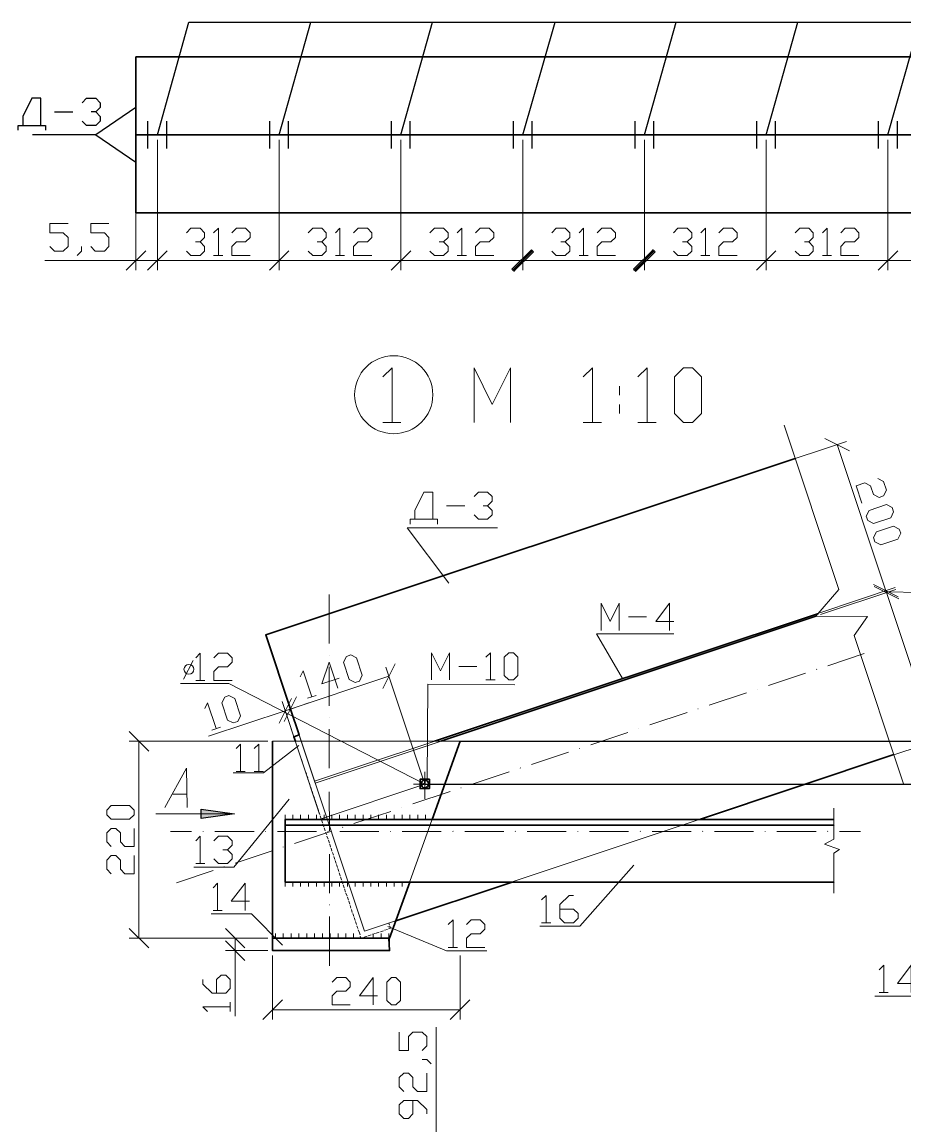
# Model space of a CAD drawing. Header units: millimetres. Extents: x -258556 to -95372, y 16759 to 83874.
# Drawn here: x -128688.6 to -128575.9, y 41573.7 to 41714.7 of the extents above; entities that cross this region are included whole.
import ezdxf

# ---------------------------------------------------------------- set-up
doc = ezdxf.new("R2010")
doc.units = ezdxf.units.MM
doc.header["$LTSCALE"] = 0.5
doc.layers.add('ТОНКИЕе', color=7, linetype='Continuous', lineweight=25)

msp = doc.modelspace()

# ---------------------------------------------------------------- hatches: boundary and pattern name
at = {"true_color": 0x000007}
h = msp.add_hatch(color=7, dxfattribs=at)
h.paths.add_polyline_path([(-128623.283, 41685.326), (-128623.541, 41685.584), (-128625.796, 41682.83)])
h.paths.add_polyline_path([(-128623.541, 41685.584), (-128625.796, 41682.83), (-128626.054, 41683.106)])
h = msp.add_hatch(color=7, dxfattribs=at)
h.paths.add_polyline_path([(-128610.496, 41683.106), (-128610.238, 41682.83), (-128608.018, 41685.584)])
h.paths.add_polyline_path([(-128610.238, 41682.83), (-128608.018, 41685.584), (-128607.743, 41685.326)])
msp.add_hatch(color=7, dxfattribs=at).paths.add_polyline_path([(-128661.472, 41613.561), (-128665.722, 41612.959), (-128665.722, 41614.146)])

# ---------------------------------------------------------------- linework, layer by layer
at = {"color": 7, "linetype": 'Continuous', "lineweight": 25, "true_color": 0x000007}
for points in [[(-128671.298, 41700.264), (-128667.271, 41714.651), (-128449.499, 41714.651)], [(-128655.775, 41700.264), (-128651.714, 41714.651), (-128651.714, 41714.651)], [(-128640.218, 41700.264), (-128636.156, 41714.651), (-128636.156, 41714.651)], [(-128624.66, 41700.264), (-128620.53, 41714.651), (-128620.53, 41714.651)], [(-128609.119, 41700.264), (-128605.058, 41714.651), (-128605.058, 41714.651)], [(-128593.562, 41700.264), (-128589.535, 41714.651), (-128589.535, 41714.651)], [(-128578.039, 41700.264), (-128573.977, 41714.651), (-128573.977, 41714.651)], [(-128689.076, 41700.849), (-128689.076, 41701.451), (-128686.168, 41701.451), (-128686.168, 41704.928), (-128687.338, 41704.928), (-128688.474, 41702.587), (-128688.474, 41701.451), (-128685.583, 41701.451), (-128685.583, 41700.849)], [(-128680.919, 41704.36), (-128680.351, 41704.928), (-128679.181, 41704.928), (-128678.613, 41704.36), (-128678.613, 41703.757), (-128679.181, 41703.189), (-128679.766, 41703.189)], [(-128684.429, 41703.189), (-128682.089, 41703.189), (-128682.089, 41703.189)], [(-128679.181, 41703.189), (-128678.613, 41702.587), (-128678.613, 41702.019), (-128679.181, 41701.451), (-128680.351, 41701.451), (-128680.919, 41702.019)], [(-128674.052, 41703.757), (-128679.181, 41700.264), (-128674.052, 41696.753)], [(-128672.503, 41698.491), (-128672.503, 41702.002), (-128672.503, 41702.002)], [(-128670.111, 41698.491), (-128670.111, 41702.002), (-128670.111, 41702.002)], [(-128656.963, 41698.491), (-128656.963, 41702.002), (-128656.963, 41702.002)], [(-128654.553, 41698.491), (-128654.553, 41702.002), (-128654.553, 41702.002)], [(-128641.405, 41698.491), (-128641.405, 41702.002), (-128641.405, 41702.002)], [(-128639.013, 41698.491), (-128639.013, 41702.002), (-128639.013, 41702.002)], [(-128625.847, 41698.491), (-128625.847, 41702.002), (-128625.847, 41702.002)], [(-128623.472, 41698.491), (-128623.472, 41702.002), (-128623.472, 41702.002)], [(-128610.307, 41698.491), (-128610.307, 41702.002), (-128610.307, 41702.002)], [(-128607.932, 41698.491), (-128607.932, 41702.002), (-128607.932, 41702.002)], [(-128594.767, 41698.491), (-128594.767, 41702.002), (-128594.767, 41702.002)], [(-128592.374, 41698.491), (-128592.374, 41702.002), (-128592.374, 41702.002)], [(-128579.226, 41698.491), (-128579.226, 41702.002), (-128579.226, 41702.002)], [(-128576.817, 41698.491), (-128576.817, 41702.002), (-128576.817, 41702.002)], [(-128679.181, 41700.264), (-128687.252, 41700.264), (-128687.252, 41700.264)], [(-128672.503, 41700.264), (-128670.111, 41700.264), (-128670.111, 41700.264)], [(-128656.963, 41700.264), (-128654.553, 41700.264), (-128654.553, 41700.264)], [(-128641.405, 41700.264), (-128639.013, 41700.264), (-128639.013, 41700.264)], [(-128623.472, 41700.264), (-128625.847, 41700.264), (-128625.847, 41700.264)], [(-128607.932, 41700.264), (-128610.307, 41700.264), (-128610.307, 41700.264)], [(-128592.374, 41700.264), (-128594.767, 41700.264), (-128594.767, 41700.264)], [(-128579.226, 41700.264), (-128576.817, 41700.264), (-128576.817, 41700.264)]]:
    msp.add_lwpolyline(points, dxfattribs=at)
at = {"color": 7, "linetype": 'Continuous', "lineweight": 20, "true_color": 0x000007}
for points in [[(-128674.052, 41710.211), (-128449.189, 41710.211), (-128449.189, 41710.211)], [(-128640.218, 41700.264), (-128655.775, 41700.264), (-128671.298, 41700.264), (-128674.052, 41700.264), (-128669.56, 41700.264)], [(-128674.052, 41699.627), (-128674.052, 41682.968), (-128674.052, 41682.968)], [(-128671.298, 41699.627), (-128671.298, 41682.968), (-128671.298, 41682.968)], [(-128671.298, 41699.627), (-128671.298, 41682.968), (-128671.298, 41682.968)], [(-128655.775, 41699.627), (-128655.775, 41682.968), (-128655.775, 41682.968)], [(-128655.775, 41699.627), (-128655.775, 41682.968), (-128655.775, 41682.968)], [(-128640.218, 41699.627), (-128640.218, 41682.968), (-128640.218, 41682.968)], [(-128640.218, 41699.627), (-128640.218, 41682.968), (-128640.218, 41682.968)], [(-128624.66, 41699.627), (-128624.66, 41682.968), (-128624.66, 41682.968)], [(-128624.66, 41699.627), (-128624.66, 41682.968), (-128624.66, 41682.968)], [(-128609.119, 41699.627), (-128609.119, 41682.968), (-128609.119, 41682.968)], [(-128609.119, 41699.627), (-128609.119, 41682.968), (-128609.119, 41682.968)], [(-128593.562, 41699.627), (-128593.562, 41682.968), (-128593.562, 41682.968)], [(-128593.562, 41699.627), (-128593.562, 41682.968), (-128593.562, 41682.968)], [(-128578.039, 41699.627), (-128578.039, 41682.968), (-128578.039, 41682.968)], [(-128578.039, 41699.627), (-128578.039, 41682.968), (-128578.039, 41682.968)], [(-128685.049, 41686.014), (-128684.447, 41685.412), (-128683.311, 41685.412), (-128682.709, 41686.014), (-128682.709, 41687.15), (-128683.311, 41687.752), (-128685.049, 41687.752), (-128685.049, 41688.923), (-128682.709, 41688.923)], [(-128679.8, 41686.014), (-128679.232, 41685.412), (-128678.062, 41685.412), (-128677.494, 41686.014), (-128677.494, 41687.15), (-128678.062, 41687.752), (-128679.8, 41687.752), (-128679.8, 41688.923), (-128677.494, 41688.923)], [(-128667.598, 41687.752), (-128667.03, 41688.32), (-128665.86, 41688.32), (-128665.292, 41687.752), (-128665.292, 41687.15), (-128665.86, 41686.582), (-128666.428, 41686.582)], [(-128664.122, 41687.752), (-128663.52, 41688.32), (-128663.52, 41684.844)], [(-128661.781, 41687.752), (-128661.213, 41688.32), (-128660.043, 41688.32), (-128659.475, 41687.752), (-128659.475, 41687.15), (-128660.043, 41686.582), (-128661.213, 41686.582), (-128661.781, 41686.014), (-128661.781, 41684.844), (-128659.475, 41684.844)], [(-128652.041, 41687.752), (-128651.473, 41688.32), (-128650.302, 41688.32), (-128649.735, 41687.752), (-128649.735, 41687.15), (-128650.302, 41686.582), (-128650.905, 41686.582)], [(-128648.564, 41687.752), (-128647.996, 41688.32), (-128647.996, 41684.844)], [(-128646.258, 41687.752), (-128645.656, 41688.32), (-128644.486, 41688.32), (-128643.918, 41687.752), (-128643.918, 41687.15), (-128644.486, 41686.582), (-128645.656, 41686.582), (-128646.258, 41686.014), (-128646.258, 41684.844), (-128643.918, 41684.844)], [(-128636.517, 41687.752), (-128635.915, 41688.32), (-128634.762, 41688.32), (-128634.177, 41687.752), (-128634.177, 41687.15), (-128634.762, 41686.582), (-128635.347, 41686.582)], [(-128633.007, 41687.752), (-128632.439, 41688.32), (-128632.439, 41684.844)], [(-128630.701, 41687.752), (-128630.098, 41688.32), (-128628.962, 41688.32), (-128628.36, 41687.752), (-128628.36, 41687.15), (-128628.962, 41686.582), (-128630.098, 41686.582), (-128630.701, 41686.014), (-128630.701, 41684.844), (-128628.36, 41684.844)], [(-128620.96, 41687.752), (-128620.375, 41688.32), (-128619.222, 41688.32), (-128618.636, 41687.752), (-128618.636, 41687.15), (-128619.222, 41686.582), (-128619.79, 41686.582)], [(-128617.466, 41687.752), (-128616.881, 41688.32), (-128616.881, 41684.844)], [(-128615.143, 41687.752), (-128614.575, 41688.32), (-128613.405, 41688.32), (-128612.82, 41687.752), (-128612.82, 41687.15), (-128613.405, 41686.582), (-128614.575, 41686.582), (-128615.143, 41686.014), (-128615.143, 41684.844), (-128612.82, 41684.844)], [(-128605.419, 41687.752), (-128604.834, 41688.32), (-128603.664, 41688.32), (-128603.079, 41687.752), (-128603.079, 41687.15), (-128603.664, 41686.582), (-128604.249, 41686.582)], [(-128601.926, 41687.752), (-128601.341, 41688.32), (-128601.341, 41684.844)], [(-128599.602, 41687.752), (-128599.017, 41688.32), (-128597.864, 41688.32), (-128597.279, 41687.752), (-128597.279, 41687.15), (-128597.864, 41686.582), (-128599.017, 41686.582), (-128599.602, 41686.014), (-128599.602, 41684.844), (-128597.279, 41684.844)], [(-128589.862, 41687.752), (-128589.294, 41688.32), (-128588.124, 41688.32), (-128587.556, 41687.752), (-128587.556, 41687.15), (-128588.124, 41686.582), (-128588.691, 41686.582)], [(-128586.385, 41687.752), (-128585.783, 41688.32), (-128585.783, 41684.844)], [(-128584.045, 41687.752), (-128583.477, 41688.32), (-128582.307, 41688.32), (-128581.739, 41687.752), (-128581.739, 41687.15), (-128582.307, 41686.582), (-128583.477, 41686.582), (-128584.045, 41686.014), (-128584.045, 41684.844), (-128581.739, 41684.844)], [(-128680.97, 41686.014), (-128680.97, 41685.412), (-128681.538, 41684.844)], [(-128665.86, 41686.582), (-128665.292, 41686.014), (-128665.292, 41685.412), (-128665.86, 41684.844), (-128667.03, 41684.844), (-128667.598, 41685.412)], [(-128650.302, 41686.582), (-128649.735, 41686.014), (-128649.735, 41685.412), (-128650.302, 41684.844), (-128651.473, 41684.844), (-128652.041, 41685.412)], [(-128634.762, 41686.582), (-128634.177, 41686.014), (-128634.177, 41685.412), (-128634.762, 41684.844), (-128635.915, 41684.844), (-128636.517, 41685.412)], [(-128619.222, 41686.582), (-128618.636, 41686.014), (-128618.636, 41685.412), (-128619.222, 41684.844), (-128620.375, 41684.844), (-128620.96, 41685.412)], [(-128603.664, 41686.582), (-128603.079, 41686.014), (-128603.079, 41685.412), (-128603.664, 41684.844), (-128604.834, 41684.844), (-128605.419, 41685.412)], [(-128588.124, 41686.582), (-128587.556, 41686.014), (-128587.556, 41685.412), (-128588.124, 41684.844), (-128589.294, 41684.844), (-128589.862, 41685.412)], [(-128672.796, 41685.463), (-128675.291, 41682.968), (-128675.291, 41682.968)], [(-128672.555, 41682.968), (-128670.059, 41685.463), (-128670.059, 41685.463)], [(-128670.059, 41685.463), (-128672.555, 41682.968), (-128672.555, 41682.968)], [(-128664.122, 41684.844), (-128662.952, 41684.844), (-128662.952, 41684.844)], [(-128656.997, 41682.968), (-128654.519, 41685.463), (-128654.519, 41685.463)], [(-128654.519, 41685.463), (-128656.997, 41682.968), (-128656.997, 41682.968)], [(-128648.564, 41684.844), (-128647.394, 41684.844), (-128647.394, 41684.844)], [(-128641.457, 41682.968), (-128638.961, 41685.463), (-128638.961, 41685.463)], [(-128638.961, 41685.463), (-128641.457, 41682.968), (-128641.457, 41682.968)], [(-128633.007, 41684.844), (-128631.854, 41684.844), (-128631.854, 41684.844)], [(-128625.916, 41682.968), (-128623.404, 41685.463), (-128623.404, 41685.463)], [(-128617.466, 41684.844), (-128616.313, 41684.844), (-128616.313, 41684.844)], [(-128607.88, 41685.463), (-128610.376, 41682.968), (-128610.376, 41682.968)], [(-128601.926, 41684.844), (-128600.773, 41684.844), (-128600.773, 41684.844)], [(-128594.818, 41682.968), (-128592.323, 41685.463), (-128592.323, 41685.463)], [(-128592.323, 41685.463), (-128594.818, 41682.968), (-128594.818, 41682.968)], [(-128586.385, 41684.844), (-128585.215, 41684.844), (-128585.215, 41684.844)], [(-128576.782, 41685.463), (-128579.261, 41682.968), (-128579.261, 41682.968)], [(-128579.261, 41682.968), (-128576.782, 41685.463), (-128576.782, 41685.463)], [(-128671.298, 41684.224), (-128674.052, 41684.224), (-128685.669, 41684.224)], [(-128671.298, 41684.224), (-128655.775, 41684.224), (-128655.775, 41684.224)], [(-128655.775, 41684.224), (-128640.218, 41684.224), (-128640.218, 41684.224)], [(-128624.66, 41684.224), (-128640.218, 41684.224), (-128640.218, 41684.224)], [(-128609.119, 41684.224), (-128624.66, 41684.224), (-128624.66, 41684.224)], [(-128609.119, 41684.224), (-128593.562, 41684.224), (-128593.562, 41684.224)], [(-128593.562, 41684.224), (-128578.039, 41684.224), (-128578.039, 41684.224)], [(-128562.481, 41684.224), (-128578.039, 41684.224), (-128578.039, 41684.224)], [(-128592.942, 41657.893), (-128583.322, 41661.112), (-128583.322, 41661.112)], [(-128582.926, 41659.924), (-128586.076, 41661.49), (-128586.076, 41661.49)], [(-128578.28, 41642.043), (-128584.51, 41660.716), (-128584.51, 41660.716)], [(-128579.329, 41656.362), (-128578.607, 41655.983), (-128578.228, 41654.882), (-128578.607, 41654.159), (-128579.157, 41653.952), (-128579.88, 41654.331), (-128580.259, 41655.432), (-128580.981, 41655.811), (-128582.083, 41655.432), (-128581.36, 41653.229)], [(-128586.712, 41639.221), (-128577.109, 41642.439), (-128577.109, 41642.439)], [(-128586.644, 41638.997), (-128577.023, 41642.198), (-128577.023, 41642.198)], [(-128579.863, 41642.835), (-128576.713, 41641.251), (-128576.713, 41641.251)], [(-128576.627, 41641.011), (-128579.777, 41642.594), (-128579.777, 41642.594)], [(-128578.28, 41642.043), (-128578.211, 41641.802), (-128578.211, 41641.802)], [(-128578.245, 41641.923), (-128573.891, 41641.802), (-128573.891, 41641.802)], [(-128578.211, 41641.802), (-128571.912, 41622.889), (-128571.912, 41622.889)], [(-128656.584, 41622.837), (-128632.662, 41622.837), (-128632.662, 41622.837)], [(-128580.345, 41620.083), (-128570.724, 41623.284), (-128570.724, 41623.284)]]:
    msp.add_lwpolyline(points, dxfattribs=at)
at = {"color": 7, "linetype": 'Continuous', "lineweight": 35, "true_color": 0x000007}
for points in [[(-128449.189, 41710.211), (-128674.052, 41710.211), (-128674.052, 41690.282), (-128449.189, 41690.282)], [(-128674.052, 41700.264), (-128449.74, 41700.264), (-128449.74, 41700.264)], [(-128589.862, 41658.943), (-128657.462, 41636.398), (-128654.312, 41626.933), (-128653.211, 41623.629), (-128653.882, 41623.405), (-128653.676, 41622.837)], [(-128635.915, 41622.837), (-128586.902, 41639.152), (-128586.902, 41639.152)], [(-128635.123, 41622.837), (-128587.246, 41638.808), (-128587.246, 41638.808)], [(-128656.584, 41622.837), (-128656.584, 41597.693), (-128641.646, 41597.693), (-128639.065, 41604.853), (-128655.001, 41604.853), (-128655.001, 41612.821), (-128584.923, 41612.821)], [(-128632.662, 41622.837), (-128636.225, 41612.821), (-128636.225, 41612.821)], [(-128602.081, 41612.821), (-128577.264, 41621.116), (-128577.264, 41621.116)], [(-128637.154, 41617.364), (-128637.154, 41617.967), (-128636.569, 41617.967), (-128636.569, 41616.779), (-128637.757, 41616.779), (-128637.757, 41617.967), (-128637.154, 41617.967)], [(-128655.001, 41612.132), (-128584.923, 41612.132), (-128584.923, 41612.132)], [(-128640.854, 41599.896), (-128626.002, 41604.853), (-128626.002, 41604.853)], [(-128639.065, 41604.853), (-128584.923, 41604.853), (-128584.923, 41604.853)], [(-128641.766, 41597.693), (-128641.646, 41596.093), (-128656.584, 41596.093), (-128656.584, 41597.693)]]:
    msp.add_lwpolyline(points, dxfattribs=at)
at = {"color": 7, "linetype": 'Continuous', "lineweight": -2, "true_color": 0x000007}
for points in [[(-128623.541, 41685.584), (-128625.796, 41682.83), (-128626.054, 41683.106)], [(-128623.283, 41685.326), (-128623.541, 41685.584), (-128625.796, 41682.83)], [(-128610.496, 41683.106), (-128610.238, 41682.83), (-128608.018, 41685.584)], [(-128610.238, 41682.83), (-128608.018, 41685.584), (-128607.743, 41685.326)], [(-128661.472, 41613.561), (-128665.722, 41612.959), (-128665.722, 41614.146)]]:
    msp.add_lwpolyline(points, close=True, dxfattribs=at)
at = {"color": 7, "linetype": 'Continuous', "lineweight": 18, "true_color": 0x000007}
for points in [[(-128642.506, 41669.355), (-128641.336, 41670.508), (-128641.336, 41663.538)], [(-128630.873, 41663.538), (-128630.873, 41670.508), (-128628.567, 41665.844), (-128626.226, 41670.508), (-128626.226, 41663.538)], [(-128616.933, 41669.355), (-128615.762, 41670.508), (-128615.762, 41663.538)], [(-128609.946, 41669.355), (-128608.775, 41670.508), (-128608.775, 41663.538)], [(-128612.286, 41668.185), (-128612.286, 41667.014), (-128612.286, 41667.014)], [(-128612.286, 41665.844), (-128612.286, 41664.691), (-128612.286, 41664.691)], [(-128642.506, 41663.538), (-128640.2, 41663.538), (-128640.2, 41663.538)], [(-128616.933, 41663.538), (-128614.592, 41663.538), (-128614.592, 41663.538)], [(-128609.946, 41663.538), (-128607.639, 41663.538), (-128607.639, 41663.538)], [(-128670.335, 41614.387), (-128667.581, 41619.378), (-128667.495, 41614.387)], [(-128669.337, 41616.074), (-128667.581, 41616.074), (-128667.581, 41616.074)], [(-128671.505, 41613.561), (-128661.472, 41613.561), (-128666.445, 41613.561)], [(-128661.472, 41613.561), (-128671.436, 41613.561), (-128671.436, 41613.561)]]:
    msp.add_lwpolyline(points, dxfattribs=at)
msp.add_lwpolyline([(-128604.129, 41663.538), (-128605.299, 41664.691), (-128605.299, 41669.355), (-128604.129, 41670.508), (-128602.976, 41670.508), (-128601.823, 41669.355), (-128601.823, 41664.691), (-128602.976, 41663.538)], close=True, dxfattribs=at)
at = {"color": 7, "linetype": 'Continuous', "lineweight": 13, "true_color": 0x000007}
for points in [[(-128591.29, 41663.194), (-128584.286, 41642.198), (-128584.286, 41642.198)], [(-128589.862, 41658.943), (-128657.462, 41636.398), (-128651.163, 41617.485), (-128587.246, 41638.808)], [(-128639.03, 41650.562), (-128639.03, 41651.164), (-128636.122, 41651.164), (-128636.122, 41654.641), (-128637.292, 41654.641), (-128638.428, 41652.3), (-128638.428, 41651.164), (-128635.519, 41651.164), (-128635.519, 41650.562)], [(-128630.873, 41654.073), (-128630.305, 41654.641), (-128629.134, 41654.641), (-128628.567, 41654.073), (-128628.567, 41653.47), (-128629.134, 41652.902), (-128629.702, 41652.902)], [(-128634.383, 41652.902), (-128632.043, 41652.902), (-128632.043, 41652.902)], [(-128629.134, 41652.902), (-128628.567, 41652.3), (-128628.567, 41651.732), (-128629.134, 41651.164), (-128630.305, 41651.164), (-128630.873, 41651.732)], [(-128627.878, 41650.097), (-128639.409, 41650.097), (-128634.108, 41642.99)], [(-128584.286, 41642.198), (-128587.246, 41638.808), (-128580.655, 41638.756), (-128582.324, 41636.312)], [(-128649.356, 41635.314), (-128649.356, 41641.578), (-128649.356, 41641.578)], [(-128614.661, 41636.966), (-128614.661, 41640.477), (-128613.491, 41638.136), (-128612.338, 41640.477), (-128612.338, 41636.966)], [(-128605.351, 41638.136), (-128607.674, 41638.136), (-128605.936, 41640.477), (-128605.936, 41636.966)], [(-128651.249, 41617.726), (-128586.902, 41639.152), (-128586.902, 41639.152)], [(-128611.167, 41638.704), (-128608.844, 41638.704), (-128608.844, 41638.704)], [(-128611.925, 41630.822), (-128615.229, 41636.553), (-128605.368, 41636.553)], [(-128582.324, 41636.312), (-128575.991, 41617.261), (-128575.991, 41617.261)], [(-128666.411, 41633.49), (-128665.843, 41634.058), (-128665.843, 41630.581)], [(-128664.105, 41633.49), (-128663.502, 41634.058), (-128662.332, 41634.058), (-128661.764, 41633.49), (-128661.764, 41632.905), (-128662.332, 41632.32), (-128663.502, 41632.32), (-128664.105, 41631.752), (-128664.105, 41630.581), (-128661.764, 41630.581)], [(-128649.356, 41633.817), (-128649.373, 41633.834), (-128649.373, 41633.834)], [(-128636.311, 41630.65), (-128636.311, 41634.127), (-128635.175, 41631.803), (-128634.005, 41634.127), (-128634.005, 41630.65)], [(-128629.358, 41633.559), (-128628.756, 41634.127), (-128628.756, 41630.65)], [(-128581.05, 41634.023), (-128585.714, 41632.474), (-128585.714, 41632.474)], [(-128666.738, 41633.146), (-128667.977, 41630.753), (-128667.977, 41630.753)], [(-128648.1, 41630.891), (-128650.302, 41630.168), (-128649.373, 41632.922), (-128648.272, 41629.618)], [(-128649.356, 41627.346), (-128649.356, 41632.32), (-128649.356, 41632.32)], [(-128642.524, 41629.549), (-128640.94, 41632.698), (-128640.94, 41632.698)], [(-128637.361, 41617.967), (-128642.128, 41632.302), (-128642.128, 41632.302)], [(-128632.835, 41632.388), (-128630.511, 41632.388), (-128630.511, 41632.388)], [(-128641.732, 41631.132), (-128654.984, 41626.709), (-128654.984, 41626.709)], [(-128653.056, 41631.063), (-128652.677, 41631.82), (-128651.576, 41628.499)], [(-128588.554, 41631.528), (-128593.269, 41629.945), (-128593.269, 41629.945)], [(-128587.125, 41631.993), (-128587.143, 41632.01), (-128587.143, 41632.01)], [(-128668.356, 41630.186), (-128662.16, 41630.186), (-128637.154, 41617.364), (-128650.389, 41612.941)], [(-128666.411, 41630.581), (-128665.241, 41630.581), (-128665.241, 41630.581)], [(-128636.844, 41617.726), (-128636.776, 41630.099), (-128625.675, 41630.048)], [(-128629.358, 41630.65), (-128628.188, 41630.65), (-128628.188, 41630.65)], [(-128594.715, 41629.48), (-128594.732, 41629.497), (-128594.732, 41629.497)], [(-128655.775, 41625.143), (-128654.192, 41628.292), (-128654.192, 41628.292)], [(-128654.192, 41628.292), (-128655.775, 41625.143), (-128655.775, 41625.143)], [(-128653.142, 41621.219), (-128655.379, 41627.897), (-128655.379, 41627.897)], [(-128650.595, 41613.526), (-128655.379, 41627.897), (-128655.379, 41627.897)], [(-128653.521, 41628.516), (-128655.104, 41625.367), (-128655.104, 41625.367)], [(-128652.488, 41621.443), (-128654.708, 41628.12), (-128654.708, 41628.12)], [(-128652.127, 41628.31), (-128651.025, 41628.688), (-128651.025, 41628.688)], [(-128596.109, 41628.998), (-128600.859, 41627.432), (-128600.859, 41627.432)], [(-128665.258, 41627.019), (-128664.914, 41627.742), (-128663.812, 41624.437)], [(-128664.759, 41623.474), (-128654.984, 41626.709), (-128654.312, 41626.933), (-128651.955, 41627.725)], [(-128603.664, 41626.485), (-128608.414, 41624.902), (-128608.414, 41624.902)], [(-128602.27, 41626.95), (-128602.287, 41626.967), (-128602.287, 41626.967)], [(-128649.356, 41625.849), (-128649.373, 41625.866), (-128649.373, 41625.866)], [(-128672.4, 41621.581), (-128674.895, 41624.059), (-128674.895, 41624.059)], [(-128664.363, 41624.248), (-128663.261, 41624.61), (-128663.261, 41624.61)], [(-128649.356, 41619.378), (-128649.356, 41624.351), (-128649.356, 41624.351)], [(-128611.254, 41623.956), (-128615.969, 41622.39), (-128615.969, 41622.39)], [(-128609.825, 41624.437), (-128609.842, 41624.455), (-128609.842, 41624.455)], [(-128657.221, 41622.837), (-128674.895, 41622.837), (-128674.895, 41622.837)], [(-128673.656, 41622.837), (-128673.656, 41597.693), (-128673.656, 41597.693)], [(-128653.228, 41622.303), (-128657.754, 41618.775), (-128661.609, 41618.775)], [(-128661.248, 41621.89), (-128660.68, 41622.458), (-128660.68, 41618.982)], [(-128658.942, 41621.89), (-128658.339, 41622.458), (-128658.339, 41618.982)], [(-128656.584, 41597.693), (-128656.584, 41622.837), (-128656.584, 41622.837)], [(-128653.211, 41623.629), (-128653.882, 41623.405), (-128653.882, 41623.405)], [(-128653.211, 41623.629), (-128644.864, 41598.571), (-128577.264, 41621.116)], [(-128641.646, 41597.693), (-128632.662, 41622.837), (-128632.662, 41622.837)], [(-128618.809, 41621.443), (-128623.541, 41619.86), (-128623.541, 41619.86)], [(-128617.397, 41621.908), (-128617.415, 41621.925), (-128617.415, 41621.925)], [(-128652.815, 41620.238), (-128652.953, 41620.634), (-128652.953, 41620.634)], [(-128652.643, 41619.705), (-128652.781, 41620.083), (-128652.781, 41620.083)], [(-128652.471, 41619.188), (-128652.591, 41619.567), (-128652.591, 41619.567)], [(-128661.248, 41618.982), (-128660.112, 41618.982), (-128660.112, 41618.982)], [(-128658.942, 41618.982), (-128657.772, 41618.982), (-128657.772, 41618.982)], [(-128652.282, 41618.672), (-128652.419, 41619.034), (-128652.419, 41619.034)], [(-128652.11, 41618.139), (-128652.247, 41618.535), (-128652.247, 41618.535)], [(-128637.154, 41618.913), (-128637.154, 41615.488), (-128637.154, 41615.488)], [(-128626.381, 41618.913), (-128631.096, 41617.347), (-128631.096, 41617.347)], [(-128624.952, 41619.395), (-128624.97, 41619.412), (-128624.97, 41619.412)], [(-128651.955, 41617.64), (-128652.075, 41618.001), (-128652.075, 41618.001)], [(-128651.783, 41617.106), (-128651.886, 41617.485), (-128651.886, 41617.485)], [(-128651.61, 41616.59), (-128651.714, 41616.968), (-128651.714, 41616.968)], [(-128649.356, 41617.881), (-128649.373, 41617.898), (-128649.373, 41617.898)], [(-128638.617, 41617.364), (-128635.795, 41617.364), (-128635.795, 41617.364)], [(-128632.525, 41616.865), (-128632.542, 41616.882), (-128632.542, 41616.882)], [(-128654.484, 41615.437), (-128661.523, 41606.763), (-128666.669, 41606.763)], [(-128651.438, 41616.074), (-128651.559, 41616.435), (-128651.559, 41616.435)], [(-128651.249, 41615.54), (-128651.387, 41615.919), (-128651.387, 41615.919)], [(-128651.077, 41615.024), (-128651.215, 41615.402), (-128651.215, 41615.402)], [(-128649.339, 41611.392), (-128649.356, 41616.383), (-128649.356, 41616.383)], [(-128633.936, 41616.401), (-128638.669, 41614.817), (-128638.669, 41614.817)], [(-128650.905, 41614.507), (-128651.025, 41614.886), (-128651.025, 41614.886)], [(-128650.733, 41613.974), (-128650.853, 41614.37), (-128650.853, 41614.37)], [(-128650.578, 41613.475), (-128650.681, 41613.836), (-128650.681, 41613.836)], [(-128641.491, 41613.871), (-128646.224, 41612.305), (-128646.224, 41612.305)], [(-128640.08, 41614.353), (-128640.097, 41614.37), (-128640.097, 41614.37)], [(-128584.923, 41614.266), (-128584.923, 41610.325), (-128584.923, 41610.325)], [(-128655.001, 41612.821), (-128655.001, 41613.423), (-128655.001, 41613.423)], [(-128655.001, 41612.821), (-128584.923, 41612.821), (-128584.923, 41612.821)], [(-128655.001, 41612.821), (-128655.001, 41604.853), (-128655.001, 41604.853)], [(-128654.003, 41612.821), (-128654.003, 41613.423), (-128654.003, 41613.423)], [(-128653.022, 41612.821), (-128653.022, 41613.423), (-128653.022, 41613.423)], [(-128652.023, 41612.821), (-128652.023, 41613.423), (-128652.023, 41613.423)], [(-128651.008, 41612.821), (-128651.008, 41613.423), (-128651.008, 41613.423)], [(-128650.389, 41612.941), (-128650.509, 41613.32), (-128650.509, 41613.32)], [(-128650.216, 41612.425), (-128650.354, 41612.804), (-128650.354, 41612.804)], [(-128650.027, 41612.821), (-128650.027, 41613.423), (-128650.027, 41613.423)], [(-128649.029, 41612.821), (-128649.029, 41613.423), (-128649.029, 41613.423)], [(-128648.031, 41612.821), (-128648.031, 41613.423), (-128648.031, 41613.423)], [(-128647.033, 41612.821), (-128647.033, 41613.423), (-128647.033, 41613.423)], [(-128646.034, 41612.821), (-128646.034, 41613.423), (-128646.034, 41613.423)], [(-128645.036, 41612.821), (-128645.036, 41613.423), (-128645.036, 41613.423)], [(-128644.055, 41612.821), (-128644.055, 41613.423), (-128644.055, 41613.423)], [(-128643.057, 41612.821), (-128643.057, 41613.423), (-128643.057, 41613.423)], [(-128642.042, 41612.821), (-128642.042, 41613.423), (-128642.042, 41613.423)], [(-128641.061, 41612.821), (-128641.061, 41613.423), (-128641.061, 41613.423)], [(-128640.063, 41612.821), (-128640.063, 41613.423), (-128640.063, 41613.423)], [(-128639.065, 41612.821), (-128639.065, 41613.423), (-128639.065, 41613.423)], [(-128638.066, 41612.821), (-128638.066, 41613.423), (-128638.066, 41613.423)], [(-128637.068, 41612.821), (-128637.068, 41613.423), (-128637.068, 41613.423)], [(-128677.184, 41609.396), (-128677.752, 41609.964), (-128677.752, 41611.134), (-128677.184, 41611.702), (-128676.616, 41611.702), (-128676.014, 41611.134), (-128676.014, 41609.964), (-128675.446, 41609.396), (-128674.276, 41609.396), (-128674.276, 41611.702)], [(-128669.646, 41611.324), (-128666.944, 41611.324), (-128666.944, 41611.324)], [(-128665.447, 41611.324), (-128665.464, 41611.358), (-128665.464, 41611.358)], [(-128663.967, 41611.324), (-128658.959, 41611.324), (-128658.959, 41611.324)], [(-128657.496, 41611.324), (-128657.513, 41611.358), (-128657.513, 41611.358)], [(-128656.584, 41611.324), (-128656.584, 41611.84), (-128656.584, 41612.322)], [(-128655.982, 41611.324), (-128650.991, 41611.324), (-128650.991, 41611.324)], [(-128584.923, 41612.132), (-128655.001, 41612.132), (-128655.001, 41612.132)], [(-128649.081, 41611.358), (-128653.779, 41609.775), (-128653.779, 41609.775)], [(-128650.044, 41611.909), (-128650.182, 41612.27), (-128650.182, 41612.27)], [(-128649.872, 41611.375), (-128649.993, 41611.771), (-128649.993, 41611.771)], [(-128649.683, 41610.876), (-128649.821, 41611.238), (-128649.821, 41611.238)], [(-128649.511, 41611.324), (-128649.528, 41611.358), (-128649.528, 41611.358)], [(-128648.014, 41611.324), (-128643.04, 41611.324), (-128643.04, 41611.324)], [(-128647.635, 41611.823), (-128647.652, 41611.84), (-128647.652, 41611.84)], [(-128641.543, 41611.324), (-128641.56, 41611.358), (-128641.56, 41611.358)], [(-128640.045, 41611.324), (-128635.055, 41611.324), (-128635.055, 41611.324)], [(-128633.557, 41611.324), (-128633.592, 41611.358), (-128633.592, 41611.358)], [(-128632.06, 41611.324), (-128627.087, 41611.324), (-128627.087, 41611.324)], [(-128625.589, 41611.324), (-128625.606, 41611.358), (-128625.606, 41611.358)], [(-128624.092, 41611.324), (-128619.118, 41611.324), (-128619.118, 41611.324)], [(-128617.621, 41611.324), (-128617.638, 41611.358), (-128617.638, 41611.358)], [(-128616.124, 41611.324), (-128611.133, 41611.324), (-128611.133, 41611.324)], [(-128609.636, 41611.324), (-128609.653, 41611.358), (-128609.653, 41611.358)], [(-128608.139, 41611.324), (-128603.165, 41611.324), (-128603.165, 41611.324)], [(-128601.668, 41611.324), (-128601.685, 41611.358), (-128601.685, 41611.358)], [(-128600.17, 41611.324), (-128595.197, 41611.324), (-128595.197, 41611.324)], [(-128593.7, 41611.324), (-128593.717, 41611.358), (-128593.717, 41611.358)], [(-128592.202, 41611.324), (-128587.211, 41611.324), (-128587.211, 41611.324)], [(-128585.714, 41611.324), (-128585.731, 41611.358), (-128585.731, 41611.358)], [(-128584.217, 41611.324), (-128581.532, 41611.324), (-128581.532, 41611.324)], [(-128666.411, 41610.119), (-128665.843, 41610.721), (-128665.843, 41607.21)], [(-128664.105, 41610.119), (-128663.502, 41610.721), (-128662.332, 41610.721), (-128661.764, 41610.119), (-128661.764, 41609.551), (-128662.332, 41608.966), (-128662.934, 41608.966)], [(-128649.511, 41610.343), (-128649.649, 41610.721), (-128649.649, 41610.721)], [(-128649.339, 41609.826), (-128649.476, 41610.205), (-128649.476, 41610.205)], [(-128649.339, 41609.895), (-128649.356, 41609.912), (-128649.356, 41609.912)], [(-128649.184, 41609.31), (-128649.287, 41609.671), (-128649.287, 41609.671)], [(-128584.923, 41610.325), (-128586.11, 41609.671), (-128584.217, 41609), (-128584.923, 41608.553)], [(-128677.184, 41605.885), (-128677.752, 41606.488), (-128677.752, 41607.624), (-128677.184, 41608.226), (-128676.616, 41608.226), (-128676.014, 41607.624), (-128676.014, 41606.488), (-128675.446, 41605.885), (-128674.276, 41605.885), (-128674.276, 41608.226)], [(-128662.332, 41608.966), (-128661.764, 41608.381), (-128661.764, 41607.813), (-128662.332, 41607.21), (-128663.502, 41607.21), (-128664.105, 41607.813)], [(-128656.636, 41608.845), (-128661.368, 41607.262), (-128661.368, 41607.262)], [(-128655.224, 41609.31), (-128655.242, 41609.327), (-128655.242, 41609.327)], [(-128649.339, 41603.424), (-128649.339, 41608.398), (-128649.339, 41608.398)], [(-128649.012, 41608.777), (-128649.115, 41609.172), (-128649.115, 41609.172)], [(-128648.822, 41608.277), (-128648.96, 41608.639), (-128648.96, 41608.639)], [(-128584.923, 41608.553), (-128584.923, 41603.424), (-128584.923, 41603.424)], [(-128666.411, 41607.21), (-128665.241, 41607.21), (-128665.241, 41607.21)], [(-128662.78, 41606.797), (-128662.797, 41606.815), (-128662.797, 41606.815)], [(-128648.65, 41607.744), (-128648.788, 41608.123), (-128648.788, 41608.123)], [(-128648.478, 41607.228), (-128648.616, 41607.606), (-128648.616, 41607.606)], [(-128648.306, 41606.711), (-128648.427, 41607.073), (-128648.427, 41607.073)], [(-128610.479, 41606.987), (-128617.346, 41599.208), (-128622.491, 41599.208)], [(-128664.191, 41606.316), (-128668.855, 41604.749), (-128668.855, 41604.749)], [(-128648.134, 41606.178), (-128648.255, 41606.574), (-128648.255, 41606.574)], [(-128647.979, 41605.662), (-128648.082, 41606.04), (-128648.082, 41606.04)], [(-128647.79, 41605.145), (-128647.91, 41605.524), (-128647.91, 41605.524)], [(-128664.191, 41604.13), (-128663.606, 41604.698), (-128663.606, 41601.221)], [(-128659.544, 41602.392), (-128661.867, 41602.392), (-128660.112, 41604.698), (-128660.112, 41601.221)], [(-128584.923, 41604.853), (-128655.001, 41604.853), (-128655.001, 41604.853)], [(-128655.001, 41604.268), (-128655.001, 41604.853), (-128655.001, 41604.853)], [(-128654.003, 41604.268), (-128654.003, 41604.853), (-128654.003, 41604.853)], [(-128653.022, 41604.268), (-128653.022, 41604.853), (-128653.022, 41604.853)], [(-128652.023, 41604.268), (-128652.023, 41604.853), (-128652.023, 41604.853)], [(-128651.008, 41604.268), (-128651.008, 41604.853), (-128651.008, 41604.853)], [(-128650.027, 41604.268), (-128650.027, 41604.853), (-128650.027, 41604.853)], [(-128649.029, 41604.268), (-128649.029, 41604.853), (-128649.029, 41604.853)], [(-128648.031, 41604.268), (-128648.031, 41604.853), (-128648.031, 41604.853)], [(-128647.618, 41604.629), (-128647.755, 41605.008), (-128647.755, 41605.008)], [(-128647.446, 41604.113), (-128647.583, 41604.474), (-128647.583, 41604.474)], [(-128647.274, 41603.579), (-128647.394, 41603.975), (-128647.394, 41603.975)], [(-128647.033, 41604.268), (-128647.033, 41604.853), (-128647.033, 41604.853)], [(-128646.034, 41604.268), (-128646.034, 41604.853), (-128646.034, 41604.853)], [(-128645.036, 41604.268), (-128645.036, 41604.853), (-128645.036, 41604.853)], [(-128644.055, 41604.268), (-128644.055, 41604.853), (-128644.055, 41604.853)], [(-128643.057, 41604.268), (-128643.057, 41604.853), (-128643.057, 41604.853)], [(-128642.042, 41604.268), (-128642.042, 41604.853), (-128642.042, 41604.853)], [(-128641.061, 41604.268), (-128641.061, 41604.853), (-128641.061, 41604.853)], [(-128640.063, 41604.268), (-128640.063, 41604.853), (-128640.063, 41604.853)], [(-128647.084, 41603.063), (-128647.222, 41603.442), (-128647.222, 41603.442)], [(-128646.912, 41602.547), (-128647.05, 41602.908), (-128647.05, 41602.908)], [(-128622.251, 41602.564), (-128621.648, 41603.132), (-128621.648, 41599.655)], [(-128619.91, 41601.394), (-128618.172, 41601.394), (-128617.587, 41600.826), (-128617.587, 41600.223), (-128618.172, 41599.655), (-128619.342, 41599.655), (-128619.91, 41600.223), (-128619.91, 41601.996), (-128618.74, 41603.132), (-128618.172, 41603.132)], [(-128664.191, 41601.221), (-128663.021, 41601.221), (-128663.021, 41601.221)], [(-128649.339, 41601.927), (-128649.356, 41601.944), (-128649.356, 41601.944)], [(-128646.74, 41602.03), (-128646.878, 41602.409), (-128646.878, 41602.409)], [(-128646.585, 41601.514), (-128646.688, 41601.875), (-128646.688, 41601.875)], [(-128646.413, 41600.981), (-128646.516, 41601.359), (-128646.516, 41601.359)], [(-128655.311, 41596.799), (-128659.286, 41600.774), (-128664.449, 41600.774)], [(-128649.339, 41594.165), (-128649.339, 41600.43), (-128649.339, 41600.43)], [(-128646.224, 41600.464), (-128646.361, 41600.843), (-128646.361, 41600.843)], [(-128646.052, 41599.948), (-128646.189, 41600.309), (-128646.189, 41600.309)], [(-128645.88, 41599.414), (-128646.017, 41599.81), (-128646.017, 41599.81)], [(-128634.16, 41599.414), (-128633.557, 41600.017), (-128633.557, 41596.506)], [(-128631.819, 41599.414), (-128631.251, 41600.017), (-128630.081, 41600.017), (-128629.496, 41599.414), (-128629.496, 41598.847), (-128630.081, 41598.244), (-128631.251, 41598.244), (-128631.819, 41597.676), (-128631.819, 41596.506), (-128629.496, 41596.506)], [(-128674.895, 41598.933), (-128672.4, 41596.437), (-128672.4, 41596.437)], [(-128660.129, 41596.437), (-128662.625, 41598.933), (-128662.625, 41598.933)], [(-128645.707, 41598.915), (-128645.828, 41599.277), (-128645.828, 41599.277)], [(-128645.518, 41598.365), (-128645.656, 41598.76), (-128645.656, 41598.76)], [(-128645.518, 41598.365), (-128645.432, 41598.089), (-128645.432, 41598.089)], [(-128642.971, 41598.468), (-128643.35, 41598.33), (-128643.35, 41598.33)], [(-128642.438, 41598.64), (-128642.816, 41598.502), (-128642.816, 41598.502)], [(-128641.921, 41598.812), (-128642.317, 41598.692), (-128642.317, 41598.692)], [(-128634.401, 41596.059), (-128641.887, 41599.174), (-128641.887, 41599.174)], [(-128641.526, 41598.95), (-128641.784, 41598.864), (-128641.784, 41598.864)], [(-128641.646, 41599.346), (-128641.732, 41599.604), (-128641.732, 41599.604)], [(-128641.526, 41598.95), (-128641.612, 41599.208), (-128641.612, 41599.208)], [(-128622.251, 41599.655), (-128621.08, 41599.655), (-128621.08, 41599.655)], [(-128657.221, 41597.693), (-128674.895, 41597.693), (-128674.895, 41597.693)], [(-128657.221, 41597.693), (-128662.625, 41597.693), (-128662.625, 41597.693)], [(-128662.625, 41597.349), (-128660.129, 41594.854), (-128660.129, 41594.854)], [(-128661.386, 41597.693), (-128661.386, 41596.093), (-128661.386, 41587.712)], [(-128656.584, 41596.093), (-128656.584, 41597.693), (-128649.115, 41597.693), (-128641.646, 41597.693), (-128641.646, 41596.093)], [(-128656.205, 41597.693), (-128656.205, 41598.296), (-128656.205, 41598.296)], [(-128655.224, 41597.693), (-128655.224, 41598.296), (-128655.224, 41598.296)], [(-128654.226, 41597.693), (-128654.226, 41598.296), (-128654.226, 41598.296)], [(-128653.228, 41597.693), (-128653.228, 41598.296), (-128653.228, 41598.296)], [(-128652.23, 41597.693), (-128652.23, 41598.296), (-128652.23, 41598.296)], [(-128651.232, 41597.693), (-128651.232, 41598.296), (-128651.232, 41598.296)], [(-128650.234, 41597.693), (-128650.234, 41598.296), (-128650.234, 41598.296)], [(-128649.253, 41597.693), (-128649.253, 41598.296), (-128649.253, 41598.296)], [(-128648.237, 41597.693), (-128648.237, 41598.296), (-128648.237, 41598.296)], [(-128647.239, 41597.693), (-128647.239, 41598.296), (-128647.239, 41598.296)], [(-128646.258, 41597.693), (-128646.258, 41598.296), (-128646.258, 41598.296)], [(-128645.398, 41597.952), (-128645.312, 41597.693), (-128645.312, 41597.693)], [(-128645.036, 41597.78), (-128645.312, 41597.693), (-128645.312, 41597.693)], [(-128644.52, 41597.952), (-128644.916, 41597.831), (-128644.916, 41597.831)], [(-128644.004, 41598.107), (-128644.382, 41598.003), (-128644.382, 41598.003)], [(-128643.47, 41598.296), (-128643.849, 41598.175), (-128643.849, 41598.175)], [(-128643.746, 41597.693), (-128643.746, 41598.175), (-128643.746, 41598.175)], [(-128642.747, 41597.693), (-128642.747, 41598.296), (-128642.747, 41598.296)], [(-128641.766, 41597.693), (-128641.766, 41598.296), (-128641.766, 41598.296)], [(-128657.221, 41596.093), (-128662.625, 41596.093), (-128662.625, 41596.093)], [(-128641.646, 41596.093), (-128656.584, 41596.093), (-128656.584, 41596.093)], [(-128629.255, 41596.059), (-128634.401, 41596.059), (-128634.401, 41596.059)], [(-128634.16, 41596.506), (-128632.989, 41596.506), (-128632.989, 41596.506)], [(-128570.07, 41596.764), (-128574.201, 41590.276), (-128579.691, 41590.276)], [(-128656.584, 41595.473), (-128656.584, 41587.299), (-128656.584, 41587.299)], [(-128632.662, 41595.456), (-128632.662, 41587.299), (-128632.662, 41587.299)], [(-128579.157, 41593.649), (-128578.555, 41594.217), (-128578.555, 41590.741)], [(-128574.476, 41591.894), (-128576.817, 41591.894), (-128575.079, 41594.217), (-128575.079, 41590.741)], [(-128663.743, 41590.655), (-128663.743, 41592.41), (-128663.175, 41592.978), (-128662.573, 41592.978), (-128662.005, 41592.41), (-128662.005, 41591.24), (-128662.573, 41590.655), (-128664.311, 41590.655), (-128665.482, 41591.808), (-128665.482, 41592.41)], [(-128648.977, 41592.083), (-128648.409, 41592.651), (-128647.239, 41592.651), (-128646.671, 41592.083), (-128646.671, 41591.481), (-128647.239, 41590.913), (-128648.409, 41590.913), (-128648.977, 41590.31), (-128648.977, 41589.175), (-128646.671, 41589.175)], [(-128643.178, 41590.31), (-128645.501, 41590.31), (-128643.763, 41592.651), (-128643.763, 41589.175)], [(-128579.157, 41590.741), (-128577.987, 41590.741), (-128577.987, 41590.741)], [(-128664.914, 41588.331), (-128665.482, 41588.899), (-128662.005, 41588.899)], [(-128662.005, 41588.331), (-128662.005, 41589.502), (-128662.005, 41589.502)], [(-128655.345, 41589.794), (-128657.84, 41587.299), (-128657.84, 41587.299)], [(-128656.584, 41588.538), (-128632.662, 41588.538), (-128632.662, 41588.538)], [(-128633.919, 41587.299), (-128631.423, 41589.794), (-128631.423, 41589.794)], [(-128637.516, 41583.358), (-128636.913, 41583.943), (-128636.913, 41585.113), (-128637.516, 41585.698), (-128638.669, 41585.698), (-128639.254, 41585.113), (-128639.254, 41583.358), (-128640.424, 41583.358), (-128640.424, 41585.698)], [(-128635.726, 41562.31), (-128635.726, 41571.517), (-128635.726, 41586.301)], [(-128637.516, 41582.205), (-128636.913, 41582.205), (-128636.345, 41581.62)], [(-128639.822, 41578.126), (-128640.424, 41578.711), (-128640.424, 41579.881), (-128639.822, 41580.466), (-128639.254, 41580.466), (-128638.669, 41579.881), (-128638.669, 41578.711), (-128638.084, 41578.126), (-128636.913, 41578.126), (-128636.913, 41580.466)], [(-128636.913, 41575.235), (-128636.913, 41575.803), (-128638.084, 41576.973), (-128639.822, 41576.973), (-128640.424, 41576.388), (-128640.424, 41575.235), (-128639.822, 41574.65), (-128639.254, 41574.65), (-128638.669, 41575.235), (-128638.669, 41576.973)]]:
    msp.add_lwpolyline(points, dxfattribs=at)
at = {"color": 7, "linetype": 'Continuous', "lineweight": 20, "true_color": 0x000007}
for points in [[(-128580.809, 41651.577), (-128580.431, 41652.3), (-128578.228, 41653.057), (-128577.505, 41652.679), (-128577.299, 41652.128), (-128577.677, 41651.371), (-128579.88, 41650.648), (-128580.603, 41651.027)], [(-128579.88, 41648.824), (-128579.501, 41649.547), (-128577.299, 41650.269), (-128576.576, 41649.925), (-128576.404, 41649.374), (-128576.748, 41648.617), (-128578.951, 41647.894), (-128579.708, 41648.273)]]:
    msp.add_lwpolyline(points, close=True, dxfattribs=at)
at = {"color": 7, "linetype": 'Continuous', "lineweight": 13, "true_color": 0x000007}
for points in [[(-128646.069, 41630.34), (-128646.809, 41630.719), (-128647.549, 41632.922), (-128647.17, 41633.645), (-128646.62, 41633.851), (-128645.897, 41633.473), (-128645.157, 41631.27), (-128645.518, 41630.513)], [(-128626.45, 41630.65), (-128627.018, 41631.218), (-128627.018, 41633.559), (-128626.45, 41634.127), (-128625.847, 41634.127), (-128625.279, 41633.559), (-128625.279, 41631.218), (-128625.847, 41630.65)], [(-128661.609, 41625.16), (-128662.332, 41625.539), (-128663.055, 41627.742), (-128662.711, 41628.465), (-128662.16, 41628.671), (-128661.403, 41628.292), (-128660.68, 41626.09), (-128661.041, 41625.35)], [(-128674.276, 41613.44), (-128674.844, 41612.873), (-128677.184, 41612.873), (-128677.752, 41613.44), (-128677.752, 41614.043), (-128677.184, 41614.611), (-128674.844, 41614.611), (-128674.276, 41614.043)], [(-128641.422, 41589.175), (-128642.025, 41589.743), (-128642.025, 41592.083), (-128641.422, 41592.651), (-128640.854, 41592.651), (-128640.269, 41592.083), (-128640.269, 41589.743), (-128640.854, 41589.175)]]:
    msp.add_lwpolyline(points, close=True, dxfattribs=at)
at = {"color": 7, "linetype": 'Continuous', "lineweight": 18, "true_color": 0x000007}
msp.add_open_spline([(-128636.139, 41667.066), (-128636.139, 41669.837), (-128638.376, 41672.057), (-128641.13, 41672.057), (-128641.13, 41672.057), (-128643.883, 41672.057), (-128646.121, 41669.837), (-128646.121, 41667.066), (-128646.121, 41667.066), (-128646.121, 41664.313), (-128643.883, 41662.092), (-128641.13, 41662.092), (-128641.13, 41662.092), (-128638.376, 41662.092), (-128636.139, 41664.313), (-128636.139, 41667.066)], degree=3, knots=[0, 0, 0, 0, 0.0625, 0.0625, 0.0625, 0.062501, 0.125, 0.125, 0.125, 0.125001, 0.1875, 0.1875, 0.1875, 0.187501, 1, 1, 1, 1], dxfattribs=at)
at = {"color": 7, "linetype": 'Continuous', "lineweight": 13, "true_color": 0x000007}
msp.add_open_spline([(-128666.652, 41632.01), (-128666.652, 41632.354), (-128666.927, 41632.629), (-128667.271, 41632.629), (-128667.271, 41632.629), (-128667.633, 41632.629), (-128667.908, 41632.354), (-128667.908, 41632.01), (-128667.908, 41632.01), (-128667.908, 41631.666), (-128667.633, 41631.373), (-128667.271, 41631.373), (-128667.271, 41631.373), (-128666.927, 41631.373), (-128666.652, 41631.666), (-128666.652, 41632.01)], degree=3, knots=[0, 0, 0, 0, 0.0625, 0.0625, 0.0625, 0.062501, 0.125, 0.125, 0.125, 0.125001, 0.1875, 0.1875, 0.1875, 0.187501, 1, 1, 1, 1], dxfattribs=at)
at = {"color": 7, "linetype": 'Continuous', "lineweight": 35, "true_color": 0x000007}
msp.add_open_spline([(-128636.69, 41617.381), (-128636.69, 41617.64), (-128636.913, 41617.846), (-128637.171, 41617.846), (-128637.171, 41617.846), (-128637.43, 41617.846), (-128637.636, 41617.64), (-128637.636, 41617.381), (-128637.636, 41617.381), (-128637.636, 41617.123), (-128637.43, 41616.9), (-128637.171, 41616.9), (-128637.171, 41616.9), (-128636.913, 41616.9), (-128636.69, 41617.123), (-128636.69, 41617.381)], degree=3, knots=[0, 0, 0, 0, 0.0625, 0.0625, 0.0625, 0.062501, 0.125, 0.125, 0.125, 0.125001, 0.1875, 0.1875, 0.1875, 0.187501, 1, 1, 1, 1], dxfattribs=at)
at = {"layer": 'ТОНКИЕе'}
for points in [[(-128632.662, 41622.837), (-128527.571, 41622.837)], [(-128637.154, 41617.364), (-128524.929, 41617.364)]]:
    msp.add_lwpolyline(points, dxfattribs=at)

doc.saveas('drawing.dxf')
